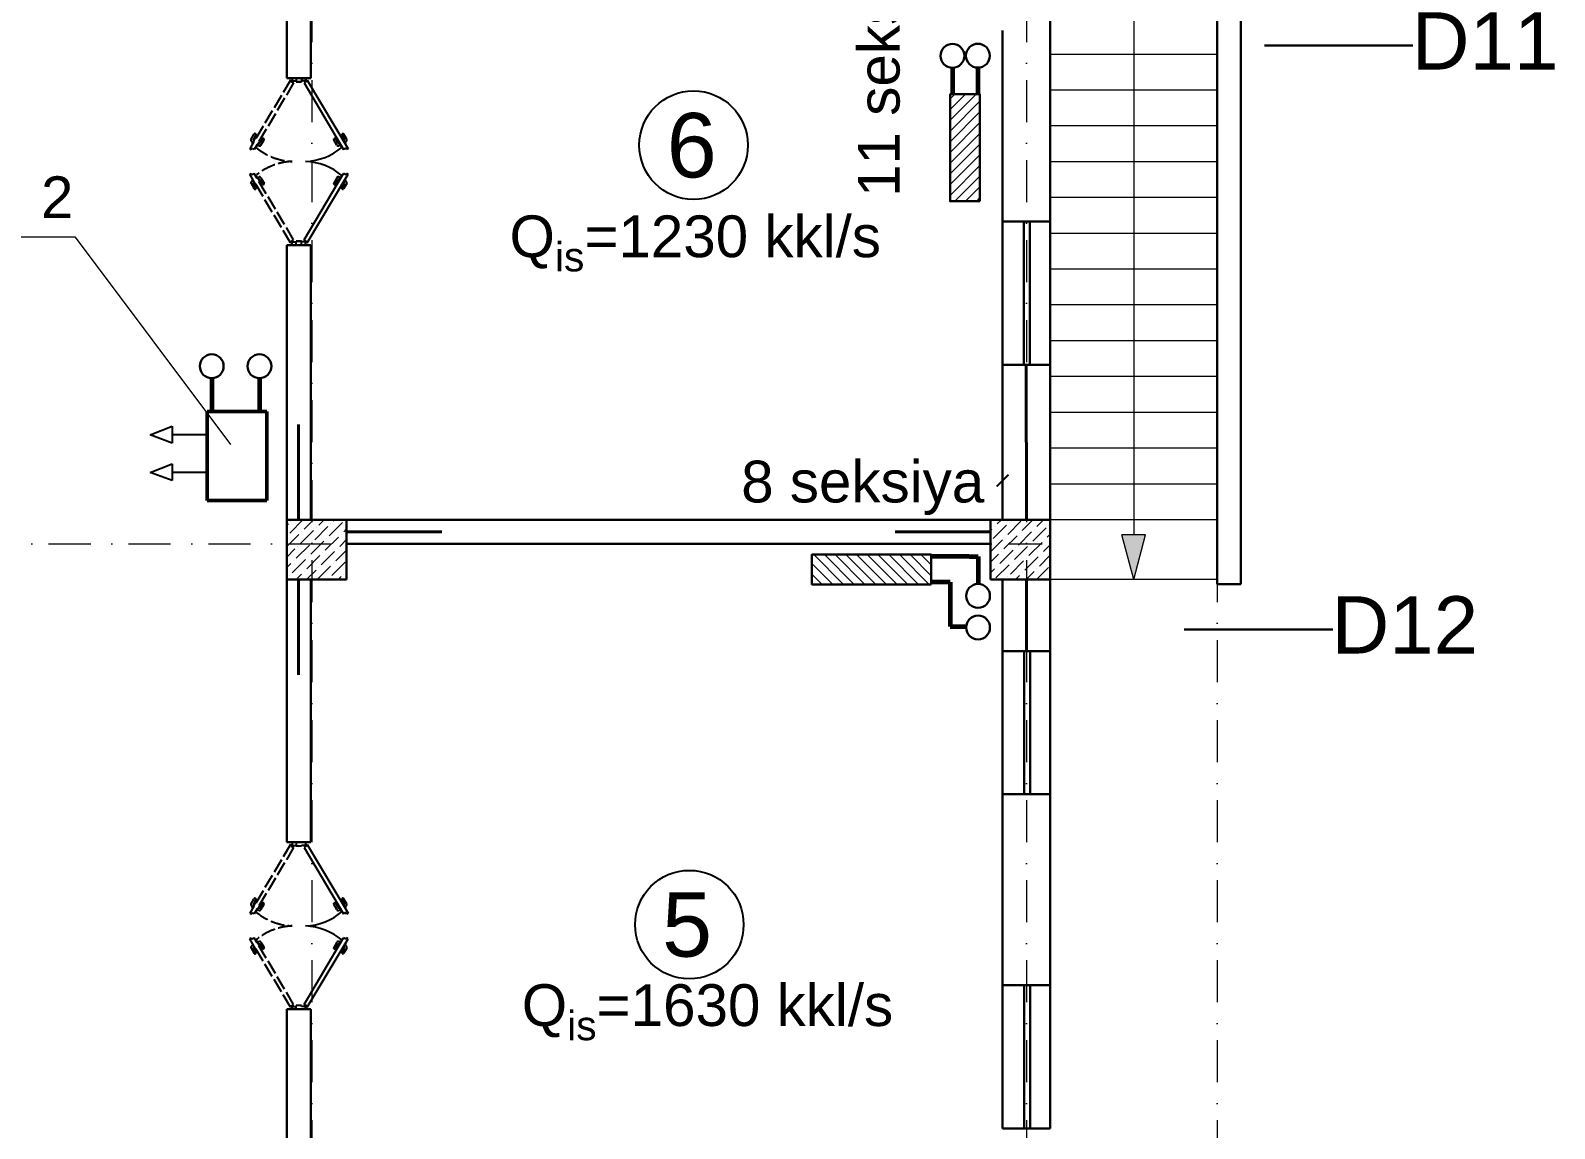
# Model space of a CAD drawing. Header units: millimetres. Extents: x 895788 to 1136524, y -21936 to 400945.
# Drawn here: x 959840 to 972619, y 162130 to 171330 of the extents above; entities that cross this region are included whole.
import ezdxf

# ---------------------------------------------------------------- set-up
doc = ezdxf.new("R2010")
doc.units = ezdxf.units.MM
doc.linetypes.add('ACAD_ISO02W100', pattern=[15, 12, -3])
doc.linetypes.add('Штрихпунктирная', pattern=[670.277762, 352.777767, -176.388884, 0, -141.111112])
doc.layers.add('0_ANNOT_Dimensions', color=7, linetype='Continuous')
doc.layers.add('Layer2', color=7, linetype='Continuous')
for name, color, linetype, lineweight in [('Layer2_Pen_No__1', 7, 'Continuous', 15), ('ДВЕРИ', 7, 'Continuous', 5), ('Интерьер- Перегородка_Pen_No__21', 7, 'Continuous', 30), ('оси_Ном._пера__1', 7, 'Continuous', 15), ('перегородка_Ном._пера__7', 7, 'Continuous', 60)]:
    doc.layers.add(name, color=color, linetype=linetype, lineweight=lineweight)
doc.styles.get("Standard").update_dxf_attribs({"font": 'arial.ttf', "height": 400})
doc.styles.add('СГЕНЕРИР_СТИЛЬ_1', font='arial.ttf')
pattern_1 = [(135, (1303888.833, -41137.06), (44.901281, 44.901281), [])]

# ---------------------------------------------------------------- blocks, each defined once
blk = doc.blocks.new('_ArchTick')
at = {"color": 0, "linetype": 'ByBlock', "const_width": 0.15}
blk.add_lwpolyline([(-0.5, -0.5), (0.5, 0.5)], dxfattribs=at)

msp = doc.modelspace()

# ---------------------------------------------------------------- hatches: boundary and pattern name
at = {"linetype": 'ByBlock', "lineweight": 20, "ltscale": 1.1}
h = msp.add_hatch(dxfattribs=at)
h.set_pattern_fill('ANSI31', scale=20, angle=630, style=0)
h.set_pattern_definition([(225, (1002611.385, 746877.08), (-44.9012806, 44.9012806), [])])
h.paths.add_polyline_path([(967801.483, 169898.788), (967551.483, 169898.788), (967551.483, 170796.022), (967801.483, 170796.022)])
h = msp.add_hatch(dxfattribs=at)
h.set_pattern_fill('ANSI31', scale=20, angle=540, style=0)
h.set_pattern_definition(pattern_1)
h.paths.add_polyline_path([(967392.864, 166688.742), (967392.864, 166938.742), (966392.864, 166938.742), (966392.864, 166688.742)])
h = msp.add_hatch(dxfattribs=at)
h.set_pattern_fill('ANSI31', scale=20, angle=540, style=0)
h.set_pattern_definition(pattern_1)
h.paths.add_polyline_path([(967392.864, 166688.742), (967392.864, 166938.742), (966392.864, 166938.742), (966392.864, 166688.742)])
at = {"layer": 'Layer2', "linetype": 'Continuous', "lineweight": 0, "true_color": 0x000000}
msp.add_hatch(color=18, dxfattribs=at).paths.add_polyline_path([(969090.454, 166729.736), (968990.454, 167102.941), (969190.454, 167102.941)])

# ---------------------------------------------------------------- linework, layer by layer
at = {"color": 0, "lineweight": 30}
for p, q in [((961990.366, 170929.736), (961990.737, 173229.736)), ((962190.542, 173229.736), (962190.366, 170929.736)), ((968390.542, 173129.736), (968390.542, 169729.66)), ((967990.542, 169729.66), (967990.542, 171329.66)), ((968390.542, 171329.66), (968390.542, 169729.66)), ((962190.366, 170929.736), (961990.366, 170929.736)), ((968389.405, 169729.66), (967989.405, 169729.66)), ((967989.405, 169729.66), (967989.405, 168529.66)), ((968389.405, 168529.66), (968389.405, 169729.66)), ((962190.366, 169529.736), (961990.366, 169529.736)), ((961990.366, 164529.906), (961990.366, 169529.736)), ((962190.366, 169529.736), (962190.366, 167229.736)), ((967989.405, 168529.66), (968389.405, 168529.66)), ((967990.542, 167229.736), (967990.542, 168529.66)), ((968390.542, 168529.66), (968390.542, 166129.66)), ((962490.542, 167029.736), (962490.542, 167229.736)), ((962490.542, 167229.736), (967890.719, 167229.736)), ((967890.719, 167229.736), (967890.719, 167029.736)), ((967890.719, 167029.736), (962490.542, 167029.736)), ((962190.542, 166729.736), (962190.366, 164529.906)), ((967990.542, 166129.66), (967990.542, 166729.736)), ((968390.542, 166129.66), (967990.542, 166129.66)), ((967990.542, 166129.66), (967990.542, 164929.66)), ((968390.542, 164929.66), (968390.542, 166129.66)), ((967990.542, 164929.66), (968390.542, 164929.66)), ((967990.542, 163329.66), (967990.542, 164929.66)), ((968390.542, 164929.66), (968390.542, 163329.66)), ((962190.366, 164529.906), (961990.366, 164529.906)), ((968390.542, 163329.66), (967990.542, 163329.66)), ((967990.542, 163329.66), (967990.542, 162129.66)), ((968390.542, 162129.66), (968390.542, 163329.66)), ((961990.207, 159630.115), (961990.366, 163129.906)), ((962190.366, 163129.906), (961990.366, 163129.906)), ((962190.366, 163129.906), (962190.542, 160829.736)), ((967990.542, 162129.66), (968390.542, 162129.66))]:
    msp.add_line(p, q, dxfattribs=at)
at = {"lineweight": 30}
for p, q in [((970187.41, 171202.755), (971432.066, 171202.755)), ((969514.651, 166309.734), (970759.307, 166309.734))]:
    msp.add_line(p, q, dxfattribs=at)
at = {"color": 5, "lineweight": 60}
for p, q in [((967570.525, 171017.44), (967570.525, 170796.022)), ((961359.942, 168416.375), (961359.942, 168136.809)), ((967553.05, 166708.311), (967394.101, 166708.311)), ((967553.05, 166708.311), (967553.05, 166336.049)), ((967553.05, 166336.049), (967685.889, 166336.049))]:
    msp.add_line(p, q, dxfattribs=at)
at = {"color": 1, "lineweight": 60}
for p, q in [((967784.312, 171018.699), (967784.312, 170796.022)), ((961759.942, 168416.375), (961759.942, 168136.809)), ((967711.999, 166922.098), (967394.101, 166922.098)), ((967711.999, 166922.098), (967786.223, 166922.098)), ((967786.223, 166922.098), (967786.223, 166691.994))]:
    msp.add_line(p, q, dxfattribs=at)
at = {"color": 146, "lineweight": 30, "true_color": 0x105689}
for p, q in [((968220.542, 169729.66), (968170.542, 169729.66)), ((968170.542, 169729.66), (968170.542, 168529.66)), ((968220.542, 168529.66), (968220.542, 169729.66)), ((968170.542, 168529.66), (968220.542, 168529.66)), ((968221.68, 166129.66), (968171.68, 166129.66)), ((968171.68, 166129.66), (968171.68, 164929.66)), ((968221.68, 164929.66), (968221.68, 166129.66)), ((968171.68, 164929.66), (968221.68, 164929.66)), ((968221.68, 163329.66), (968171.68, 163329.66)), ((968171.68, 163329.66), (968171.68, 162129.66)), ((968221.68, 162129.66), (968221.68, 163329.66)), ((968171.68, 162129.66), (968221.68, 162129.66))]:
    msp.add_line(p, q, dxfattribs=at)
at = {"lineweight": 0}
for p, q in [((960216.752, 169598.57), (956153.926, 169598.57)), ((961519.134, 167859.63), (960216.752, 169598.57))]:
    msp.add_line(p, q, dxfattribs=at)
at = {"lineweight": 40}
for p, q in [((968190.719, 167229.736), (968189.405, 168529.66)), ((962088.357, 167229.736), (962088.357, 168029.736)), ((962490.542, 167129.736), (963290.542, 167129.736)), ((967890.719, 167129.736), (967090.719, 167129.736)), ((962088.357, 166729.736), (962088.357, 165929.736)), ((968190.719, 166729.736), (968190.719, 166129.66))]:
    msp.add_line(p, q, dxfattribs=at)
at = {"lineweight": 50}
for p, q in [((961320.775, 167391.462), (961320.775, 168136.809)), ((961320.775, 168136.809), (961820.775, 168136.809)), ((961821.498, 167391.462), (961821.498, 168136.809)), ((961320.775, 167391.462), (961820.775, 167391.462))]:
    msp.add_line(p, q, dxfattribs=at)
at = {"color": 1}
for p, q in [((960844.725, 167940.593), (961029.513, 168013.477)), ((961029.513, 167873.312), (960844.725, 167940.593)), ((961029.513, 168013.477), (961029.513, 167873.312)), ((961316.734, 167941.489), (961029.513, 167941.489)), ((960844.725, 167625.74), (961029.513, 167698.624)), ((961029.513, 167698.624), (961029.513, 167558.459)), ((961029.513, 167558.459), (960844.725, 167625.74)), ((961316.734, 167626.636), (961029.513, 167626.636))]:
    msp.add_line(p, q, dxfattribs=at)
at = {"color": 3, "lineweight": 30}
for p, q in [((962490.542, 167229.736), (961990.542, 167229.736)), ((961990.542, 167229.736), (961990.542, 166729.736)), ((962490.542, 166729.736), (962490.542, 167229.736)), ((968390.719, 167229.736), (967890.719, 167229.736)), ((967890.719, 167229.736), (967890.719, 166729.736)), ((968390.719, 166729.736), (968390.719, 167229.736)), ((961990.542, 166729.736), (962490.542, 166729.736)), ((967890.719, 166729.736), (968390.719, 166729.736))]:
    msp.add_line(p, q, dxfattribs=at)
at = {"lineweight": 9}
for p, q in [((961990.542, 167183.285), (962002.614, 167195.357)), ((962013.663, 167118.017), (962124.148, 167228.503)), ((962024.711, 167217.454), (962024.711, 167217.454)), ((962135.197, 167151.163), (962213.77, 167229.736)), ((962223.585, 167062.774), (962334.07, 167173.26)), ((962234.633, 167162.211), (962234.633, 167162.211)), ((962256.731, 167184.308), (962302.158, 167229.736)), ((962345.119, 167095.92), (962455.604, 167206.406)), ((962356.167, 167195.357), (962356.167, 167195.357)), ((962378.264, 167217.454), (962390.546, 167229.736)), ((962466.653, 167129.066), (962490.542, 167152.955)), ((962477.701, 167228.503), (962477.701, 167228.503)), ((967890.719, 167227.988), (967892.467, 167229.736)), ((967890.719, 167139.599), (967902.282, 167151.163)), ((967913.331, 167073.823), (968023.816, 167184.308)), ((967924.379, 167173.26), (967924.379, 167173.26)), ((967946.476, 167195.357), (967980.855, 167229.736)), ((968034.865, 167106.969), (968145.35, 167217.454)), ((968045.913, 167206.406), (968045.913, 167206.406)), ((968068.01, 167228.503), (968069.244, 167229.736)), ((968156.399, 167140.114), (968246.02, 167229.736)), ((968244.787, 167051.726), (968355.273, 167162.211)), ((968255.836, 167151.163), (968255.836, 167151.163)), ((968277.933, 167173.26), (968334.409, 167229.736)), ((968377.37, 167184.308), (968377.37, 167184.308)), ((961990.542, 167006.509), (962091.002, 167106.969)), ((961991.565, 167095.92), (961991.565, 167095.92)), ((962068.905, 166908.095), (962179.391, 167018.58)), ((962102.051, 167029.629), (962212.536, 167140.114)), ((962113.099, 167129.066), (962113.099, 167129.066)), ((962190.439, 166941.241), (962300.925, 167051.726)), ((962201.488, 167040.677), (962201.488, 167040.677)), ((962311.973, 166974.386), (962422.459, 167084.872)), ((962323.022, 167073.823), (962323.022, 167073.823)), ((962433.507, 167007.532), (962490.542, 167064.567)), ((962444.556, 167106.969), (962444.556, 167106.969)), ((967890.719, 166962.823), (967990.671, 167062.774)), ((967891.234, 167051.726), (967891.234, 167051.726)), ((968001.719, 166985.435), (968112.205, 167095.92)), ((968012.768, 167084.872), (968012.768, 167084.872)), ((968123.253, 167018.58), (968233.739, 167129.066)), ((968134.302, 167118.017), (968134.302, 167118.017)), ((968211.641, 166930.192), (968322.127, 167040.677)), ((968222.69, 167029.629), (968222.69, 167029.629)), ((968333.175, 166963.338), (968390.719, 167020.881)), ((968344.224, 167062.774), (968344.224, 167062.774)), ((968366.321, 167084.872), (968390.719, 167109.269)), ((961990.542, 166918.12), (962057.857, 166985.435)), ((962035.76, 166786.561), (962146.245, 166897.046)), ((962079.954, 167007.532), (962079.954, 167007.532)), ((962157.294, 166819.707), (962267.779, 166930.192)), ((962168.342, 166919.143), (962168.342, 166919.143)), ((962278.828, 166852.852), (962389.313, 166963.338)), ((962289.876, 166952.289), (962289.876, 166952.289)), ((962400.362, 166885.998), (962490.542, 166976.179)), ((962411.41, 166985.435), (962411.41, 166985.435)), ((967890.719, 166874.434), (967957.525, 166941.241)), ((967968.574, 166863.901), (968079.059, 166974.386)), ((967979.622, 166963.338), (967979.622, 166963.338)), ((968090.108, 166897.046), (968200.593, 167007.532)), ((968101.156, 166996.483), (968101.156, 166996.483)), ((968178.496, 166808.658), (968288.981, 166919.143)), ((968189.544, 166908.095), (968189.544, 166908.095)), ((968300.03, 166841.804), (968390.719, 166932.492)), ((968311.078, 166941.241), (968311.078, 166941.241)), ((961990.542, 166829.732), (962024.711, 166863.901)), ((962013.663, 166764.464), (962013.663, 166764.464)), ((962046.808, 166885.998), (962046.808, 166885.998)), ((962067.323, 166729.736), (962113.099, 166775.512)), ((962135.197, 166797.609), (962135.197, 166797.609)), ((962155.711, 166729.736), (962234.633, 166808.658)), ((962245.682, 166731.318), (962356.167, 166841.804)), ((962256.731, 166830.755), (962256.731, 166830.755)), ((962367.216, 166764.464), (962477.701, 166874.949)), ((962378.264, 166863.901), (962378.264, 166863.901)), ((962466.653, 166775.512), (962466.653, 166775.512)), ((962488.75, 166797.609), (962490.542, 166799.402)), ((967890.719, 166786.046), (967924.379, 166819.707)), ((967935.428, 166742.367), (968045.913, 166852.852)), ((967946.476, 166841.804), (967946.476, 166841.804)), ((968056.962, 166775.512), (968167.447, 166885.998)), ((968068.01, 166874.949), (968068.01, 166874.949)), ((968099.574, 166729.736), (968134.302, 166764.464)), ((968156.399, 166786.561), (968156.399, 166786.561)), ((968187.962, 166729.736), (968255.836, 166797.609)), ((968276.351, 166729.736), (968377.37, 166830.755)), ((968277.933, 166819.707), (968277.933, 166819.707)), ((961990.542, 166741.344), (961991.565, 166742.367)), ((962345.119, 166742.367), (962345.119, 166742.367)), ((962420.876, 166729.736), (962444.556, 166753.415)), ((968011.185, 166729.736), (968012.768, 166731.318)), ((968034.865, 166753.415), (968034.865, 166753.415)), ((968366.321, 166731.318), (968366.321, 166731.318)), ((968388.418, 166753.415), (968390.719, 166755.716))]:
    msp.add_line(p, q, dxfattribs=at)
at = {"color": 1, "linetype": 'ByBlock', "lineweight": 30, "ltscale": 1.1}
msp.add_lwpolyline([(967801.483, 169898.788), (967551.483, 169898.788), (967551.483, 170796.022), (967801.483, 170796.022)], close=True, dxfattribs=at)
msp.add_lwpolyline([(967801.483, 169898.788), (967551.483, 169898.788), (967551.483, 170796.022), (967801.483, 170796.022)], close=True, dxfattribs=at)
msp.add_lwpolyline([(967392.864, 166688.742), (967392.864, 166938.742), (966392.864, 166938.742), (966392.864, 166688.742), (967392.864, 166688.742)], dxfattribs=at)
msp.add_lwpolyline([(967392.864, 166688.742), (967392.864, 166938.742), (966392.864, 166938.742), (966392.864, 166688.742), (967392.864, 166688.742)], dxfattribs=at)
at = {"color": 7, "linetype": 'Continuous', "lineweight": 30, "ltscale": 50}
for centre in [(967570.525, 171117.44), (967784.312, 171118.699), (961359.942, 168516.375), (961759.942, 168516.375), (967785.51, 166591.996), (967785.51, 166327.354)]:
    msp.add_circle(centre, 100, dxfattribs=at)
at = {"color": 0, "lineweight": 25}
for centre in [(965399.777, 170368.856), (965364.783, 163837.771)]:
    msp.add_circle(centre, 454.873, dxfattribs=at)
at = {"layer": '0_ANNOT_Dimensions', "lineweight": 9}
for p, q in [((961990.366, 167858.557), (961990.366, 167557.307)), ((961990.366, 167858.557), (961990.366, 167557.307)), ((967990.542, 167704.926), (967990.542, 167557.307)), ((966243.997, 167229.736), (966545.247, 167229.736)), ((966243.997, 167229.736), (966545.247, 167229.736)), ((966243.997, 167029.736), (966545.247, 167029.736)), ((966243.997, 167029.736), (966545.247, 167029.736))]:
    msp.add_line(p, q, dxfattribs=at)
at = {"layer": 'Layer2_Pen_No__1', "color": 7, "linetype": 'Continuous', "lineweight": 15}
for p, q in [((969090.454, 171429.736), (969090.454, 167102.941)), ((969790.542, 171129.736), (968390.366, 171129.736)), ((969790.542, 170829.736), (968390.366, 170829.736)), ((969790.542, 170529.736), (968390.366, 170529.736)), ((969790.542, 170229.736), (968390.366, 170229.736)), ((969790.542, 169929.736), (968390.366, 169929.736)), ((969790.542, 169629.736), (968390.366, 169629.736)), ((969790.542, 169329.736), (968390.366, 169329.736)), ((969790.542, 169029.736), (968390.366, 169029.736)), ((969790.542, 168729.736), (968390.366, 168729.736)), ((969790.542, 168429.736), (968390.366, 168429.736)), ((969790.542, 168129.736), (968390.366, 168129.736)), ((969790.542, 167829.736), (968390.366, 167829.736)), ((969790.542, 167529.736), (968390.366, 167529.736)), ((969790.542, 167229.736), (968390.366, 167229.736)), ((969190.454, 167102.941), (968990.454, 167102.941)), ((969090.454, 166729.736), (968990.454, 167102.941)), ((969090.454, 166729.736), (969190.454, 167102.941)), ((969790.542, 166729.736), (968390.366, 166729.736))]:
    msp.add_line(p, q, dxfattribs=at)
at = {"layer": 'ДВЕРИ', "color": 251, "linetype": 'ACAD_ISO02W100', "lineweight": 25, "ltscale": 10, "true_color": 0x636466}
for p, q in [((962020.597, 170914.149), (961679.211, 170339.495)), ((962047.021, 170890.337), (961716.327, 170333.673)), ((962020.597, 170914.149), (962030.911, 170908.022)), ((962030.911, 170908.022), (962027.348, 170902.025)), ((962027.348, 170902.025), (962047.021, 170890.337)), ((962035.821, 170935.397), (962035.821, 170907.493)), ((962035.821, 170935.397), (962035.821, 170907.493)), ((962035.821, 170907.493), (962068.168, 170907.493)), ((962068.168, 170907.493), (962068.168, 170900.517)), ((962068.168, 170900.517), (962113.23, 170900.517)), ((962113.725, 170935.397), (962113.725, 170900.517)), ((961679.211, 170339.494), (961691.208, 170332.368)), ((961690.293, 170418.291), (961716.641, 170462.642)), ((961691.208, 170332.368), (961698.334, 170344.362)), ((961705.913, 170392.784), (961695.162, 170399.17)), ((961698.318, 170379.999), (961724.279, 170423.7)), ((961701.853, 170377.899), (961698.318, 170379.999)), ((961698.334, 170344.362), (961716.324, 170333.675)), ((961731.012, 170454.104), (961709.636, 170418.121)), ((961712.07, 170408.561), (961714.447, 170407.149)), ((961724.279, 170423.7), (961727.815, 170421.599)), ((961726.201, 170465.076), (961728.578, 170463.664)), ((961736.093, 170357.558), (961731.968, 170360.009)), ((961762.054, 170401.258), (961736.093, 170357.558)), ((961743.688, 170370.342), (961753.88, 170364.288)), ((961754.04, 170383.628), (961752.222, 170384.708)), ((961757.96, 170403.69), (961762.054, 170401.258)), ((961784.977, 170422.045), (961763.601, 170386.062)), ((961773.001, 170369.157), (961799.348, 170413.508)), ((961796.914, 170423.068), (961794.537, 170424.48)), ((961679.211, 170125.638), (961691.208, 170132.765)), ((962020.597, 169550.983), (961679.211, 170125.638)), ((961691.208, 170132.765), (961698.334, 170120.77)), ((961701.853, 170087.234), (961698.318, 170085.133)), ((961698.318, 170085.133), (961724.279, 170041.433)), ((961698.334, 170120.77), (961716.324, 170131.458)), ((962047.021, 169574.795), (961716.327, 170131.459)), ((961736.093, 170107.575), (961731.968, 170105.124)), ((961762.054, 170063.874), (961736.093, 170107.575)), ((961743.688, 170094.79), (961753.88, 170100.845)), ((961773.001, 170095.976), (961799.348, 170051.625)), ((961690.293, 170046.842), (961716.641, 170002.491)), ((961705.913, 170072.349), (961695.162, 170065.962)), ((961731.012, 170011.028), (961709.636, 170047.011)), ((961712.07, 170056.572), (961714.447, 170057.983)), ((961724.279, 170041.433), (961727.815, 170043.533)), ((961726.201, 170000.056), (961728.578, 170001.468)), ((961754.04, 170081.505), (961752.222, 170080.425)), ((961757.96, 170061.442), (961762.054, 170063.874)), ((961784.977, 170043.087), (961763.601, 170079.07)), ((961796.914, 170042.065), (961794.537, 170040.653)), ((962027.348, 169563.108), (962047.021, 169574.795)), ((962020.597, 169550.983), (962030.911, 169557.111)), ((962030.911, 169557.111), (962027.348, 169563.108)), ((962035.821, 169529.736), (962035.821, 169557.639)), ((962035.821, 169529.736), (962035.821, 169557.639)), ((962035.821, 169557.639), (962068.168, 169557.639)), ((962068.168, 169557.639), (962068.168, 169564.615)), ((962068.168, 169564.615), (962113.23, 169564.615)), ((962113.725, 169529.736), (962113.725, 169564.615)), ((962020.597, 164508.658), (961679.211, 163934.004)), ((962047.021, 164484.846), (961716.327, 163928.182)), ((962020.597, 164508.658), (962030.911, 164502.531)), ((962030.911, 164502.531), (962027.348, 164496.534)), ((962027.348, 164496.534), (962047.021, 164484.846)), ((962035.821, 164529.906), (962035.821, 164502.002)), ((962035.821, 164529.906), (962035.821, 164502.002)), ((962035.821, 164502.002), (962068.168, 164502.002)), ((961690.293, 164012.8), (961716.641, 164057.151)), ((961705.913, 163987.293), (961695.162, 163993.679)), ((961698.318, 163974.508), (961724.279, 164018.209)), ((961701.853, 163972.408), (961698.318, 163974.508)), ((961731.012, 164048.613), (961709.636, 164012.63)), ((961712.07, 164003.07), (961714.447, 164001.658)), ((961724.279, 164018.209), (961727.815, 164016.108)), ((961726.201, 164059.585), (961728.578, 164058.173)), ((961736.093, 163952.067), (961731.968, 163954.518)), ((961762.054, 163995.767), (961736.093, 163952.067)), ((961743.688, 163964.852), (961753.88, 163958.797)), ((961754.04, 163978.137), (961752.222, 163979.217)), ((961757.96, 163998.2), (961762.054, 163995.767)), ((961784.977, 164016.554), (961763.601, 163980.571)), ((961773.001, 163963.666), (961799.348, 164008.017)), ((961796.914, 164017.577), (961794.537, 164018.989)), ((961679.211, 163934.003), (961691.208, 163926.877)), ((961691.208, 163926.877), (961698.334, 163938.871)), ((961698.334, 163938.871), (961716.324, 163928.184)), ((961679.211, 163720.147), (961691.208, 163727.274)), ((962020.597, 163145.492), (961679.211, 163720.147)), ((961691.208, 163727.274), (961698.334, 163715.279)), ((961698.334, 163715.279), (961716.324, 163725.967)), ((962047.021, 163169.304), (961716.327, 163725.968)), ((961736.093, 163702.084), (961731.968, 163699.633)), ((961762.054, 163658.383), (961736.093, 163702.084)), ((961743.688, 163689.299), (961753.88, 163695.354)), ((961690.293, 163641.351), (961716.641, 163597)), ((961705.913, 163666.858), (961695.162, 163660.471)), ((961701.853, 163681.743), (961698.318, 163679.642)), ((961698.318, 163679.642), (961724.279, 163635.942)), ((961731.012, 163605.537), (961709.636, 163641.52)), ((961712.07, 163651.081), (961714.447, 163652.492)), ((961724.279, 163635.942), (961727.815, 163638.042)), ((961726.201, 163594.565), (961728.578, 163595.977)), ((961754.04, 163676.014), (961752.222, 163674.934)), ((961757.96, 163655.951), (961762.054, 163658.383)), ((961784.977, 163637.596), (961763.601, 163673.579)), ((961773.001, 163690.485), (961799.348, 163646.134)), ((961796.914, 163636.574), (961794.537, 163635.162)), ((962020.597, 163145.492), (962030.911, 163151.62)), ((962027.348, 163157.617), (962047.021, 163169.304)), ((962030.911, 163151.62), (962027.348, 163157.617)), ((962035.821, 163124.245), (962035.821, 163152.148)), ((962035.821, 163124.245), (962035.821, 163152.148)), ((962035.821, 163152.148), (962068.168, 163152.148))]:
    msp.add_line(p, q, dxfattribs=at)
at = {"layer": 'ДВЕРИ', "color": 251, "lineweight": 25, "true_color": 0x636466}
for p, q in [((962068.168, 170935.397), (962068.168, 170900.517)), ((962113.725, 170900.517), (962068.663, 170900.517)), ((962146.072, 170907.493), (962113.725, 170907.493)), ((962113.725, 170907.493), (962113.725, 170900.517)), ((962154.546, 170902.025), (962134.873, 170890.337)), ((962134.873, 170890.337), (962465.567, 170333.673)), ((962146.072, 170935.397), (962146.072, 170907.493)), ((962146.072, 170935.397), (962146.072, 170907.493)), ((962161.297, 170914.149), (962150.983, 170908.022)), ((962150.983, 170908.022), (962154.546, 170902.025)), ((962161.297, 170914.149), (962502.682, 170339.495)), ((962408.893, 170369.157), (962382.545, 170413.508)), ((962384.98, 170423.068), (962387.356, 170424.48)), ((962396.916, 170422.045), (962418.293, 170386.062)), ((962423.933, 170403.69), (962419.839, 170401.258)), ((962419.839, 170401.258), (962445.8, 170357.558)), ((962427.853, 170383.628), (962429.671, 170384.708)), ((962438.205, 170370.342), (962428.013, 170364.288)), ((962445.8, 170357.558), (962449.925, 170360.009)), ((962450.881, 170454.104), (962472.258, 170418.121)), ((962455.692, 170465.076), (962453.316, 170463.664)), ((962457.614, 170423.7), (962454.079, 170421.599)), ((962483.576, 170379.999), (962457.614, 170423.7)), ((962491.6, 170418.291), (962465.252, 170462.642)), ((962483.56, 170344.362), (962465.569, 170333.675)), ((962469.823, 170408.561), (962467.447, 170407.149)), ((962475.981, 170392.784), (962486.731, 170399.17)), ((962480.04, 170377.899), (962483.576, 170379.999)), ((962490.685, 170332.368), (962483.56, 170344.362)), ((962502.682, 170339.494), (962490.685, 170332.368)), ((962134.873, 169574.795), (962465.567, 170131.459)), ((962161.297, 169550.983), (962502.682, 170125.638)), ((962408.893, 170095.976), (962382.545, 170051.625)), ((962419.839, 170063.874), (962445.8, 170107.575)), ((962438.205, 170094.79), (962428.013, 170100.845)), ((962445.8, 170107.575), (962449.925, 170105.124)), ((962483.576, 170085.133), (962457.614, 170041.433)), ((962483.56, 170120.77), (962465.569, 170131.458)), ((962480.04, 170087.234), (962483.576, 170085.133)), ((962490.685, 170132.765), (962483.56, 170120.77)), ((962502.682, 170125.638), (962490.685, 170132.765)), ((962384.98, 170042.065), (962387.356, 170040.653)), ((962396.916, 170043.087), (962418.293, 170079.07)), ((962423.933, 170061.442), (962419.839, 170063.874)), ((962427.853, 170081.505), (962429.671, 170080.425)), ((962450.881, 170011.028), (962472.258, 170047.011)), ((962455.692, 170000.056), (962453.316, 170001.468)), ((962457.614, 170041.433), (962454.079, 170043.533)), ((962491.6, 170046.842), (962465.252, 170002.491)), ((962469.823, 170056.572), (962467.447, 170057.983)), ((962475.981, 170072.349), (962486.731, 170065.962)), ((962154.546, 169563.108), (962134.873, 169574.795)), ((962068.168, 169529.736), (962068.168, 169564.615)), ((962113.725, 169564.615), (962068.663, 169564.615)), ((962113.725, 169557.639), (962113.725, 169564.615)), ((962146.072, 169557.639), (962113.725, 169557.639)), ((962146.072, 169529.736), (962146.072, 169557.639)), ((962146.072, 169529.736), (962146.072, 169557.639)), ((962150.983, 169557.111), (962154.546, 169563.108)), ((962161.297, 169550.983), (962150.983, 169557.111)), ((962068.168, 164529.906), (962068.168, 164495.026)), ((962113.725, 164495.026), (962068.663, 164495.026)), ((962146.072, 164502.002), (962113.725, 164502.002)), ((962113.725, 164502.002), (962113.725, 164495.026)), ((962154.546, 164496.534), (962134.873, 164484.846)), ((962134.873, 164484.846), (962465.567, 163928.182)), ((962146.072, 164529.906), (962146.072, 164502.002)), ((962146.072, 164529.906), (962146.072, 164502.002)), ((962161.297, 164508.658), (962150.983, 164502.531)), ((962150.983, 164502.531), (962154.546, 164496.534)), ((962161.297, 164508.658), (962502.682, 163934.004)), ((962408.893, 163963.666), (962382.545, 164008.017)), ((962384.98, 164017.577), (962387.356, 164018.989)), ((962396.916, 164016.554), (962418.293, 163980.571)), ((962423.933, 163998.2), (962419.839, 163995.767)), ((962419.839, 163995.767), (962445.8, 163952.067)), ((962427.853, 163978.137), (962429.671, 163979.217)), ((962438.205, 163964.852), (962428.013, 163958.797)), ((962445.8, 163952.067), (962449.925, 163954.518)), ((962450.881, 164048.613), (962472.258, 164012.63)), ((962455.692, 164059.585), (962453.316, 164058.173)), ((962457.614, 164018.209), (962454.079, 164016.108)), ((962483.576, 163974.508), (962457.614, 164018.209)), ((962491.6, 164012.8), (962465.252, 164057.151)), ((962469.823, 164003.07), (962467.447, 164001.658)), ((962475.981, 163987.293), (962486.731, 163993.679)), ((962480.04, 163972.408), (962483.576, 163974.508)), ((962483.56, 163938.871), (962465.569, 163928.184)), ((962490.685, 163926.877), (962483.56, 163938.871)), ((962502.682, 163934.003), (962490.685, 163926.877)), ((962134.873, 163169.304), (962465.567, 163725.968)), ((962161.297, 163145.492), (962502.682, 163720.147)), ((962419.839, 163658.383), (962445.8, 163702.084)), ((962438.205, 163689.299), (962428.013, 163695.354)), ((962445.8, 163702.084), (962449.925, 163699.633)), ((962483.56, 163715.279), (962465.569, 163725.967)), ((962490.685, 163727.274), (962483.56, 163715.279)), ((962502.682, 163720.147), (962490.685, 163727.274)), ((962408.893, 163690.485), (962382.545, 163646.134)), ((962384.98, 163636.574), (962387.356, 163635.162)), ((962396.916, 163637.596), (962418.293, 163673.579)), ((962423.933, 163655.951), (962419.839, 163658.383)), ((962427.853, 163676.014), (962429.671, 163674.934)), ((962450.881, 163605.537), (962472.258, 163641.52)), ((962455.692, 163594.565), (962453.316, 163595.977)), ((962457.614, 163635.942), (962454.079, 163638.042)), ((962483.576, 163679.642), (962457.614, 163635.942)), ((962491.6, 163641.351), (962465.252, 163597)), ((962469.823, 163651.081), (962467.447, 163652.492)), ((962475.981, 163666.858), (962486.731, 163660.471)), ((962480.04, 163681.743), (962483.576, 163679.642)), ((962068.168, 163124.245), (962068.168, 163159.124)), ((962113.725, 163159.124), (962068.663, 163159.124)), ((962113.725, 163152.148), (962113.725, 163159.124)), ((962146.072, 163152.148), (962113.725, 163152.148)), ((962154.546, 163157.617), (962134.873, 163169.304)), ((962146.072, 163124.245), (962146.072, 163152.148)), ((962146.072, 163124.245), (962146.072, 163152.148)), ((962150.983, 163151.62), (962154.546, 163157.617)), ((962161.297, 163145.492), (962150.983, 163151.62))]:
    msp.add_line(p, q, dxfattribs=at)
at = {"layer": 'ДВЕРИ', "color": 251, "linetype": 'ACAD_ISO02W100', "lineweight": 25, "ltscale": 10, "true_color": 0x636466}
for centre, radius, start, end in [((961702.288, 170411.165), 13.952, 149.2867078, 239.2867078), ((961715.633, 170414.558), 6.976, 149.2867078, 239.2867078), ((961722.638, 170459.079), 6.976, 59.2867078, 149.2867078), ((962054.989, 170735.755), 503.553, 229.4762687, 267.818466), ((961725.015, 170457.667), 6.976, 329.2867078, 59.2867078), ((961761.006, 170376.282), 13.952, 239.2867078, 329.2867078), ((961757.603, 170389.625), 6.976, 239.2867078, 329.2867078), ((961790.974, 170418.482), 6.976, 59.2867078, 149.2867078), ((961793.351, 170417.071), 6.976, 329.2867078, 59.2867078), ((962057.295, 169723.48), 509.539, 92.4153599, 130.2899054), ((961761.006, 170088.85), 13.952, 30.7132922, 120.7132922), ((961702.288, 170053.968), 13.952, 120.7132922, 210.7132922), ((961715.633, 170050.574), 6.976, 120.7132922, 210.7132922), ((961722.638, 170006.054), 6.976, 210.7132922, 300.7132922), ((961725.015, 170007.466), 6.976, 300.7132922, 30.7132922), ((961757.603, 170075.507), 6.976, 30.7132922, 120.7132922), ((961790.974, 170046.65), 6.976, 210.7132922, 300.7132922), ((961793.351, 170048.062), 6.976, 300.7132922, 30.7132922), ((961702.288, 164005.674), 13.952, 149.2867078, 239.2867078), ((961715.633, 164009.067), 6.976, 149.2867078, 239.2867078), ((961722.638, 164053.588), 6.976, 59.2867078, 149.2867078), ((961725.015, 164052.176), 6.976, 329.2867078, 59.2867078), ((961761.006, 163970.791), 13.952, 239.2867078, 329.2867078), ((961757.603, 163984.134), 6.976, 239.2867078, 329.2867078), ((961790.974, 164012.991), 6.976, 59.2867078, 149.2867078), ((961793.351, 164011.58), 6.976, 329.2867078, 59.2867078), ((962054.989, 164330.264), 503.553, 229.4762687, 267.818466), ((962057.295, 163317.989), 509.539, 92.4153599, 130.2899054), ((961761.006, 163683.359), 13.952, 30.7132922, 120.7132922), ((961702.288, 163648.477), 13.952, 120.7132922, 210.7132922), ((961715.633, 163645.083), 6.976, 120.7132922, 210.7132922), ((961722.638, 163600.563), 6.976, 210.7132922, 300.7132922), ((961725.015, 163601.975), 6.976, 300.7132922, 30.7132922), ((961757.603, 163670.016), 6.976, 30.7132922, 120.7132922), ((961790.974, 163641.159), 6.976, 210.7132922, 300.7132922), ((961793.351, 163642.571), 6.976, 300.7132922, 30.7132922)]:
    msp.add_arc(centre, radius, start, end, dxfattribs=at)
at = {"layer": 'ДВЕРИ', "color": 251, "lineweight": 25, "true_color": 0x636466}
for centre, radius, start, end in [((962126.904, 170735.755), 503.553, 272.181534, 310.5237313), ((962388.543, 170417.071), 6.976, 120.7132922, 210.7132922), ((962390.919, 170418.482), 6.976, 30.7132922, 120.7132922), ((962420.888, 170376.282), 13.952, 210.7132922, 300.7132922), ((962424.29, 170389.625), 6.976, 210.7132922, 300.7132922), ((962456.879, 170457.667), 6.976, 120.7132922, 210.7132922), ((962459.255, 170459.079), 6.976, 30.7132922, 120.7132922), ((962466.26, 170414.558), 6.976, 300.7132922, 30.7132922), ((962479.605, 170411.165), 13.952, 300.7132922, 30.7132922), ((962124.599, 169723.48), 509.539, 49.7100946, 87.5846401), ((962420.888, 170088.85), 13.952, 59.2867078, 149.2867078), ((962388.543, 170048.062), 6.976, 149.2867078, 239.2867078), ((962390.919, 170046.65), 6.976, 239.2867078, 329.2867078), ((962424.29, 170075.507), 6.976, 59.2867078, 149.2867078), ((962456.879, 170007.466), 6.976, 149.2867078, 239.2867078), ((962459.255, 170006.054), 6.976, 239.2867078, 329.2867078), ((962466.26, 170050.574), 6.976, 329.2867078, 59.2867078), ((962479.605, 170053.968), 13.952, 329.2867078, 59.2867078), ((962388.543, 164011.58), 6.976, 120.7132922, 210.7132922), ((962390.919, 164012.991), 6.976, 30.7132922, 120.7132922), ((962420.888, 163970.791), 13.952, 210.7132922, 300.7132922), ((962424.29, 163984.134), 6.976, 210.7132922, 300.7132922), ((962456.879, 164052.176), 6.976, 120.7132922, 210.7132922), ((962459.255, 164053.588), 6.976, 30.7132922, 120.7132922), ((962466.26, 164009.067), 6.976, 300.7132922, 30.7132922), ((962479.605, 164005.674), 13.952, 300.7132922, 30.7132922), ((962126.904, 164330.264), 503.553, 272.181534, 310.5237313), ((962124.599, 163317.989), 509.539, 49.7100946, 87.5846401), ((962420.888, 163683.359), 13.952, 59.2867078, 149.2867078), ((962388.543, 163642.571), 6.976, 149.2867078, 239.2867078), ((962390.919, 163641.159), 6.976, 239.2867078, 329.2867078), ((962424.29, 163670.016), 6.976, 59.2867078, 149.2867078), ((962456.879, 163601.975), 6.976, 149.2867078, 239.2867078), ((962459.255, 163600.563), 6.976, 239.2867078, 329.2867078), ((962466.26, 163645.083), 6.976, 329.2867078, 59.2867078), ((962479.605, 163648.477), 13.952, 329.2867078, 59.2867078)]:
    msp.add_arc(centre, radius, start, end, dxfattribs=at)
at = {"layer": 'Интерьер- Перегородка_Pen_No__21', "color": 7, "linetype": 'Continuous', "lineweight": 30}
for p, q in [((969790.204, 166689.34), (969790.542, 173229.736)), ((969990.204, 173229.736), (969990.204, 166689.34)), ((969990.204, 166689.34), (969790.204, 166689.34))]:
    msp.add_line(p, q, dxfattribs=at)
at = {"layer": 'оси_Ном._пера__1', "linetype": 'Штрихпунктирная'}
for p, q in [((962194.986, 186332.537), (962204.264, 142127.746)), ((968190.719, 186332.517), (968190.719, 147252.88)), ((969790.913, 186332.517), (969790.914, 147252.88)), ((917758.559, 167028.953), (968323.793, 167028.953))]:
    msp.add_line(p, q, dxfattribs=at)

# ---------------------------------------------------------------- block references
at = {"layer": '0_ANNOT_Dimensions', "lineweight": 9, "xscale": 100, "yscale": 100, "zscale": 100}
msp.add_blockref('_ArchTick', (967990.542, 167558.557), dxfattribs=at)

# ---------------------------------------------------------------- texts
at = {"color": 1, "lineweight": 0, "insert": (966777.818, 172245.041), "char_height": 350, "attachment_point": 3, "rotation": 90}
msp.add_mtext_dynamic_manual_height_columns('\\A1;{\\fArial|b0|i0|c238|p34;\\C256;11 seksiya}', width=10701.33594, gutter_width=12.5, heights=[0], dxfattribs=at)
at = {"char_height": 480, "attachment_point": 3}
for s, insert in [('{\\fArial|b0|i0|c238|p34;D11}', (972651.714, 171482.536)), ('{\\fArial|b0|i0|c238|p34;D12}', (971978.955, 166589.515))]:
    msp.add_mtext_dynamic_manual_height_columns(s, width=1030.0719, gutter_width=2000, heights=[0], dxfattribs=dict(at, insert=insert))
at = {"color": 0, "lineweight": 30, "insert": (960200.284, 170107.475), "char_height": 350, "attachment_point": 3}
msp.add_mtext_dynamic_manual_height_columns('\\A1;{\\fArial|b0|i0|c238|p34;İstilik ventilyatoru 2}', width=4220.53446, gutter_width=1, heights=[0], dxfattribs=at)
at = {"color": 1, "lineweight": 0, "char_height": 350, "attachment_point": 3}
for s, insert in [('\\A1;{\\fArial|b0|i0|c238|p34;\\C256;Q\\H0.7x;\\S^ is;\\H1.4286x;=1230 kkl/s}', (966971.368, 169780.183)), ('\\A1;{\\fArial|b0|i0|c238|p34;\\C256;8 seksiya}', (967837.39, 167725.366)), ('\\A1;{\\fArial|b0|i0|c238|p34;\\C256;Q\\H0.7x;\\S^ is;\\H1.4286x;=1630 kkl/s}', (967074.051, 163338.343))]:
    msp.add_mtext_dynamic_manual_height_columns(s, width=10701.33594, gutter_width=12.5, heights=[0], dxfattribs=dict(at, insert=insert))
at = {"layer": 'перегородка_Ном._пера__7', "lineweight": 50, "style": 'СГЕНЕРИР_СТИЛЬ_1'}
for s, p in [('6', (965175.122, 170098.486)), ('5', (965135.708, 163569.611))]:
    msp.add_text(s, height=540, dxfattribs=at).set_placement(p)

doc.saveas('drawing.dxf')
